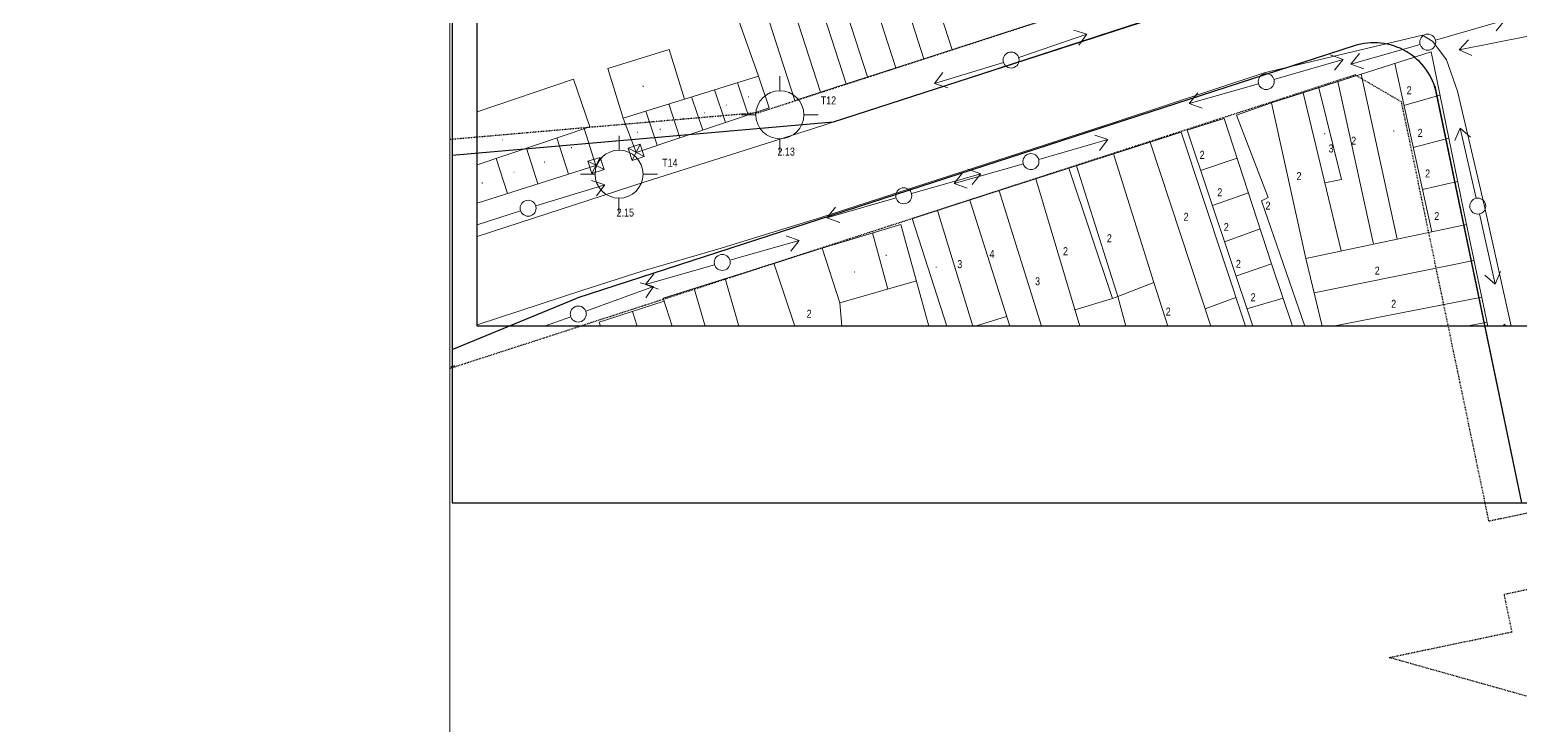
# Model space of a CAD drawing. Header units: millimetres. Extents: x 583747 to 595948, y 2304962 to 2309584.
# Drawn here: x 595390.1 to 595576.3, y 2306963.3 to 2307050.1 of the extents above; entities that cross this region are included whole.
import ezdxf
from ezdxf.xclip import XClip

# ---------------------------------------------------------------- set-up
doc = ezdxf.new("R2010")
doc.units = ezdxf.units.MM
doc.linetypes.add('DASHDOT', pattern=[1, 0.5, -0.25, 0, -0.25])
for name, color, linetype, lineweight in [('00_nen', 8, 'Continuous', 5), ('KT-DV', 7, 'Continuous', 0), ('Nen dc cb Hong bang', 253, 'Continuous', 60)]:
    doc.layers.add(name, color=color, linetype=linetype, lineweight=lineweight)
doc.layers.add('A-PLOT LINE', color=6, linetype='DASHDOT')
doc.layers.add('AFP-KERB-LINE', color=2, linetype='Continuous')
doc.styles.add('ghicu', font='Vnarial.ttf', dxfattribs={"width": 0.8, "height": 1})

# ---------------------------------------------------------------- blocks, each defined once
blk = doc.blocks.new('road')
at = {"layer": 'AFP-KERB-LINE'}
for p, q in [((3510670, 1010314), (3453451, 965663)), ((3511365, 996904), (3430852, 934075)), ((3551308, 949257), (3522577, 995633)), ((3551308, 949257), (3523087, 994810)), ((3453451, 965663), (3407880, 944436)), ((3418070, 922366), (3430852, 934075))]:
    blk.add_line(p, q, dxfattribs=at)
blk.add_arc((3516286, 990597), 8000, 31.77869, 127.9669, dxfattribs=at)
blk = doc.blocks.new('PLOT')
at = {"layer": 'A-PLOT LINE', "color": 251}
for p, q in [((3507595, 1012989), (3444335, 963624)), ((3512736, 993534), (3407699, 911568)), ((3512736, 993534), (3519311, 992360)), ((3547482, 946887), (3519311, 992360)), ((3444335, 963624), (3407035, 946249)), ((3419421, 920885), (3365746, 878222))]:
    blk.add_line(p, q, dxfattribs=at)
blk.add_lwpolyline([(3547482, 946887), (3567884, 959526)], dxfattribs=at)
blk.add_lwpolyline([(3547482, 946887), (3567884, 959526)], dxfattribs=at)
blk.add_lwpolyline([(3572726, 928926), (3541596, 926590), (3554936, 934854), (3552402, 938945), (3572804, 951584), (3575339, 947494), (3588679, 955758)], close=True, dxfattribs=at)
blk.add_lwpolyline([(3572726, 928926), (3541596, 926590), (3554936, 934854), (3552402, 938945), (3572804, 951584), (3575339, 947494), (3588679, 955758)], close=True, dxfattribs=at)
blk = doc.blocks.new('DV')
ref = blk.add_blockref('PLOT', (-3147123, 179596, 0), dxfattribs=dict(rotation=340.0000000045929))
XClip(ref).set_block_clipping_path([(3437700.5976729654, 868981.9081885163), (3912891.8375199828, 1041937.3750337446), (3715693.8178756535, 1583734.481302836), (3240502.5780286361, 1410779.0144576086)])
at = {"layer": 'AFP-KERB-LINE'}
ref = blk.add_blockref('road', (-3147123, 179596, 0), dxfattribs=dict(at, rotation=340.0000000045929))
XClip(ref).set_block_clipping_path([(3424978.7776903473, 904726.3076186823), (3853099.8617473282, 1060549.6388383387), (3670662.8681027722, 1561791.1594749615), (3242541.7840457913, 1405967.828255306)])
blk = doc.blocks.new('nen dc cb Hong bang')
at = {"layer": '00_nen', "color": 0, "linetype": 'ByBlock', "lineweight": -2}
for p, q in [((-103.11, -159.03, -62.12), (-95.83, -153.73, -62.12)), ((-95.83, -153.73, -62.12), (-103.11, -159.03, -62.12)), ((-92.21, -154.5, -62.12), (-99.91, -159.16, -62.12)), ((-99.91, -159.16, -62.12), (-92.21, -154.5, -62.12)), ((-104.73, -160.2, -62.12), (-112, -165.49, -62.12)), ((-120.38, -170.56, -62.12), (-113.1, -165.27, -62.12)), ((-113.1, -165.27, -62.12), (-120.38, -170.56, -62.12)), ((-91.56, -175.86, -62.12), (-96.42, -168.29, -62.12)), ((-96.42, -168.29, -62.12), (-91.56, -175.86, -62.12)), ((-122, -171.74, -62.12), (-129.28, -177.03, -62.12)), ((-151.27, -178.92, -62.12), (-144.27, -173.26, -62.12)), ((-90.48, -177.55, -62.12), (-85.63, -185.12, -62.12)), ((-152.84, -180.15, -62.12), (-160.02, -185.58, -62.12)), ((-144.56, -190.03, -62.12), (-137.28, -184.74, -62.12)), ((-137.28, -184.74, -62.12), (-144.56, -190.03, -62.12)), ((-78, -197.02, -62.12), (-82.86, -189.44, -62.12)), ((-177.88, -193.06, -62.12), (-178.5, -191.37, -62.12)), ((-146.17, -191.21, -62.12), (-153.45, -196.5, -62.12)), ((-174.04, -194.86, -62.12), (-172.34, -194.24, -62.12)), ((-158.03, -199.49, -62.12), (-150.75, -194.2, -62.12)), ((-150.75, -194.2, -62.12), (-158.03, -199.49, -62.12)), ((-181.36, -197.53, -62.12), (-179.67, -196.91, -62.12)), ((-175.21, -200.39, -62.12), (-175.83, -198.7, -62.12)), ((-159.65, -200.67, -62.12), (-166.93, -205.96, -62.12)), ((-194.21, -206.92, -62.12), (-194.83, -205.23, -62.12)), ((-190.36, -208.71, -62.12), (-188.67, -208.09, -62.12)), ((-176.47, -215.09, -62.12), (-169.19, -209.8, -62.12)), ((-169.19, -209.8, -62.12), (-176.47, -215.09, -62.12)), ((-201.59, -217.03, -62.12), (-194.41, -211.6, -62.12)), ((-197.69, -211.38, -62.12), (-196, -210.76, -62.12)), ((-191.54, -214.25, -62.12), (-192.16, -212.56, -62.12)), ((-178.08, -216.27, -62.12), (-185.36, -221.56, -62.12)), ((-203.17, -218.25, -62.12), (-210.27, -223.79, -62.12)), ((-191.22, -227.25, -62.12), (-184.32, -221.46, -62.12)), ((-192.75, -228.54, -62.12), (-199.64, -234.33, -62.12)), ((-199.64, -234.33, -62.12), (-192.75, -228.54, -62.12))]:
    blk.add_line(p, q, dxfattribs=at)
at = {"layer": '00_nen', "color": 0, "linetype": 'ByBlock', "lineweight": -2, "elevation": -62.12, "flags": 128}
for points in [[(-110.67, -142.41), (-109.93, -144.43), (-109.84, -145.62), (-110.58, -147.64), (-172.42, -196.14)], [(-96.37, -155.36), (-95.83, -153.73), (-97.55, -153.75)], [(-99.23, -157.58), (-99.91, -159.16), (-98.19, -159.29)], [(-104.83, -159.02), (-121.8, -170.23), (-137.08, -182.32), (-167.63, -206.16), (-178.39, -214.31), (-186.21, -220.04)], [(-104.83, -159.02), (-103.33, -159.3), (-100.97, -160.88), (-98.32, -164.1), (-90.33, -176.3), (-76.78, -197.45), (-61.36, -222.47), (-61.84, -223.21), (-63.39, -224.56)], [(-91.57, -179.35), (-97.34, -169.98), (-103.11, -160.61)], [(-110.28, -165.48), (-112, -165.49), (-111.46, -163.86)], [(-106.87, -163.52), (-95.33, -181.7)], [(-171.4, -165.49), (-159.42, -180.87)], [(-113.65, -166.9), (-113.1, -165.27), (-114.82, -165.28)], [(-104, -168.06), (-100.22, -165.29)], [(-110.34, -166.21), (-99.07, -184.03)], [(-180.99, -192.26), (-190.95, -180.26), (-191.66, -180.95), (-203.86, -168.91)], [(-174.32, -167.76), (-162.34, -183.15)], [(-101.63, -185.63), (-112.77, -168.09)], [(-94.82, -168.93), (-96.42, -168.29), (-96.51, -170)], [(-177.24, -170.03), (-165.26, -185.42)], [(-116.38, -170.88), (-105.13, -187.82)], [(-114.74, -169.61), (-108.17, -179.42), (-109.98, -180.52)], [(-97.34, -169.98), (-101.12, -172.59)], [(-180.16, -172.31), (-168.18, -187.69)], [(-170.4, -189.42), (-170.4, -189.42), (-175.71, -193.56), (-187.69, -178.17), (-182.38, -174.03), (-182.38, -174.03)], [(-145.99, -173.36), (-144.27, -173.26), (-144.73, -174.92)], [(-119.65, -173.42), (-123.22, -176.35), (-115.97, -184.68), (-116.64, -185.37), (-104.57, -200.21), (-103.59, -199.56)], [(-94.45, -174.67), (-98.23, -177.13)], [(-185.03, -176.1), (-173.05, -191.49)], [(-127.56, -177.02), (-129.28, -177.03), (-128.74, -175.4)], [(-124.55, -177.27), (-128.38, -180.24)], [(-112.75, -192.29), (-124.55, -177.27), (-128.38, -180.24)], [(-128.38, -180.24), (-99.66, -216.28), (-103.64, -219.46), (-132.2, -183.22)], [(-77.34, -202.14), (-91.57, -179.35), (-108.98, -190.22)], [(-129.01, -180.73), (-156.86, -202.4), (-147.54, -214.39)], [(-129.01, -180.73), (-132.2, -183.22), (-139.85, -189.17)], [(-129.01, -180.73), (-100.37, -216.84)], [(-125.08, -184.38), (-121.31, -181.38)], [(-158.3, -185.53), (-160.02, -185.58), (-159.51, -183.94)], [(-89.14, -183.25), (-106.52, -193.91)], [(-85.54, -183.41), (-85.63, -185.12), (-87.22, -184.49)], [(-137.82, -186.37), (-137.28, -184.74), (-139, -184.76)], [(-129.4, -202.72), (-125.76, -199.52), (-136.02, -186.19)], [(-122.2, -187.99), (-118.51, -184.96)], [(-104, -197.69), (-86.65, -187.23)], [(-140.63, -189.77), (-129.93, -203.21), (-133.88, -206.13)], [(-139.85, -189.17), (-129.4, -202.72), (-129.93, -203.21)], [(-119.21, -191.75), (-115.57, -188.7)], [(-89.54, -204.38), (-90.39, -203.14), (-93.62, -204.85), (-96.61, -202.91), (-99.29, -198.63), (-84.96, -189.93)], [(-82.95, -191.16), (-82.86, -189.44), (-81.26, -190.08)], [(-108.98, -190.22), (-103.4, -198.6), (-103.99, -198.97), (-100.57, -203.96)], [(-195.09, -202.98), (-192.11, -206.45), (-178.38, -195.53), (-180.99, -192.26), (-180.99, -192.26)], [(-188.72, -198.14), (-180.99, -192.26)], [(-133.57, -214.1), (-129.91, -211.47), (-144.06, -192.44)], [(-116.41, -195.27), (-112.75, -192.29)], [(-112.75, -192.29), (-98.33, -210.36)], [(-183.19, -193.93), (-180.55, -197.26)], [(-151.73, -196.49), (-153.45, -196.5), (-152.91, -194.87)], [(-151.3, -195.83), (-150.75, -194.2), (-152.47, -194.21)], [(-147.86, -195.4), (-133.57, -214.1), (-142.92, -220.49)], [(-172.42, -196.14), (-189.78, -209.54), (-209.45, -224.9), (-218.09, -232.14), (-228.64, -239.85), (-252.14, -257.83)], [(-185.58, -195.75), (-182.9, -199.12)], [(-113.71, -198.65), (-109.91, -195.84)], [(-187.97, -197.57), (-185.24, -200.99)], [(-150.91, -197.77), (-136.67, -216.21)], [(-118.63, -200.44), (-115.49, -197.78)], [(-190.36, -199.38), (-187.59, -202.86)], [(-154.23, -200.36), (-145.1, -212.49)], [(-107.78, -222.8), (-125.76, -199.52)], [(-192.74, -201.2), (-189.94, -204.72)], [(-129.4, -202.72), (-125.68, -208.06), (-129.91, -211.47)], [(-165.21, -205.94), (-166.93, -205.96), (-166.38, -204.33)], [(-166.19, -209.71), (-157.93, -203.58), (-149.75, -215.12), (-149.75, -215.12)], [(-199.21, -205.88), (-196.26, -209.7), (-214.63, -223.89), (-217.21, -220.35)], [(-190.98, -206.58), (-193.23, -206.31)], [(-191.97, -205.32), (-192.24, -207.57)], [(-160.9, -205.78), (-156.7, -211.7)], [(-202.02, -208.14), (-199.11, -211.9)], [(-197.39, -209.56), (-195.14, -209.84)], [(-196.4, -210.82), (-196.13, -208.58)], [(-166.19, -209.71), (-182.67, -222.4), (-170.14, -238.53)], [(-166.19, -209.71), (-174.43, -216.05), (-182.67, -222.4)], [(-169.73, -211.43), (-169.19, -209.8), (-170.91, -209.81)], [(-166.19, -209.72), (-161.77, -215.4)], [(-159, -221.28), (-161.77, -215.4), (-153.7, -209.5)], [(-142.92, -220.49), (-147.58, -214.42), (-141.6, -209.83)], [(-205.14, -210.65), (-202.28, -214.35)], [(-196.13, -211.65), (-194.41, -211.6), (-194.92, -213.24)], [(-208.26, -213.15), (-205.45, -216.79)], [(-171.19, -213.56), (-163.2, -223.65)], [(-152.61, -237.85), (-151.32, -240.66), (-156.38, -243.67), (-157.35, -243.6), (-163.74, -234.56), (-176.25, -217.45)], [(-186.21, -220.04), (-192.57, -225), (-224.71, -250.32), (-248.04, -268.89)], [(-186.04, -221.6), (-184.32, -221.46), (-184.75, -223.13)], [(-183.64, -221.55), (-185.36, -221.56), (-184.82, -219.93)], [(-179.48, -219.94), (-168.6, -234.57)], [(-182.43, -222.72), (-189.15, -227.97), (-177.04, -244.08), (-173.39, -241.38)], [(-185.71, -225.28), (-173.39, -241.38), (-169.98, -238.74), (-170.14, -238.53)], [(-177.73, -246.28), (-190.77, -229.04), (-208.24, -243.18), (-197.01, -257.06)]]:
    blk.add_lwpolyline(points, dxfattribs=at)
for points in [[(-150.67, -174.05), (-170.4, -189.42), (-182.38, -174.03), (-162.65, -158.67)], [(-91.57, -179.35), (-103.11, -160.61), (-119.66, -173.42), (-108.98, -190.22)], [(-220.1, -201.17), (-196.32, -178.56), (-201.14, -173.49), (-224.92, -196.1)], [(-195.09, -202.98), (-199.02, -197.82), (-192.65, -192.98), (-188.72, -198.14)], [(-198.64, -205.42), (-202.58, -200.53), (-221.14, -215.45), (-217.21, -220.35)], [(-190.98, -206.58), (-191.97, -205.32), (-193.23, -206.31), (-192.24, -207.57)], [(-197.39, -209.56), (-196.4, -210.82), (-195.14, -209.84), (-196.13, -208.58)]]:
    blk.add_lwpolyline(points, close=True, dxfattribs=at)
at = {"layer": '00_nen', "color": 0, "linetype": 'ByBlock', "lineweight": -2}
for centre, radius in [((-103.92, -159.61, -62.12), 1), ((-121.19, -171.15, -62.12), 1), ((-91.02, -176.71, -62.12), 1), ((-152.05, -179.55, -62.12), 1), ((-152.05, -179.55, -62.12), 1), ((-145.37, -190.62, -62.12), 1), ((-176.85, -195.88, -62.12), 3), ((-158.84, -200.08, -62.12), 1), ((-193.18, -209.74, -62.12), 3), ((-177.28, -215.68, -62.12), 1), ((-202.39, -217.63, -62.12), 1), ((-202.39, -217.63, -62.12), 1), ((-191.98, -227.9, -62.12), 1)]:
    blk.add_circle(centre, radius, dxfattribs=at)
at = {"layer": '00_nen', "color": 0, "linetype": 'ByBlock', "lineweight": -2, "style": 'ghicu', "width": 0.8}
for s, rotation, p in [('2', 20, (-104.16, -166.63, -62.12)), ('2', 20, (-101.04, -171.15, -62.12)), ('.', 209.7471, (-104, -171.35, -62.12)), ('.', 209.7471, (-111.99, -174.6, -62.12)), ('2', 20, (-108.51, -174.92, -62.12)), ('2', 20, (-98.43, -175.6, -62.12)), ('3', 20, (-110.83, -176.8, -62.12)), ('2', 20, (-113.41, -181.41, -62.12)), ('2', 20, (-95.53, -180.2, -62.12)), ('2', 20, (-125.69, -183.07, -62.12)), ('2', 20, (-122.02, -186.71, -62.12)), ('2', 20, (-115.78, -186.21, -62.12)), ('2', 20, (-100.18, -189.16, -62.12)), ('2', 20, (-124.92, -191.03, -62.12)), ('2', 20, (-119.76, -190.51, -62.12)), ('T12', 20, (-172.5, -192.91, -62.12)), ('2', 20, (-96.83, -192.35, -62.12)), ('2', 20, (-116.77, -194.31, -62.12)), ('.', 20, (-181.45, -195.23, -62.12)), ('.', 20, (-183.66, -197.17, -62.12)), ('2', 20, (-133.01, -196.83, -62.12)), ('2', 20, (-113.61, -197.6, -62.12)), ('.', 20, (-194.23, -198.51, -62.12)), ('.', 20, (-185.91, -199.01, -62.12)), (' 2.13', 20, (-175.67, -200.88, -62.12)), ('2', 20, (-137.6, -200.23, -62.12)), ('.', 20, (-188.15, -200.58, -62.12)), ('.', 20, (-190.4, -202.85, -62.12)), ('4', 20, (-146.11, -203.71, -62.12)), ('2', 20, (-122.96, -202.92, -62.12)), ('.', 20, (-192.95, -204.17, -62.12)), ('3', 20, (-139.59, -204.96, -62.12)), ('T14', 20, (-188.43, -207.03, -62.12)), ('3', 20, (-149.46, -206.28, -62.12)), ('.', 20, (-158.48, -207.95, -62.12)), ('.', 20, (-152.1, -207.2, -62.12)), ('.', 20, (-200.02, -208.81, -62.12)), ('.', 20, (-208.43, -210.82, -62.12)), ('.', 20, (-202.57, -211.66, -62.12)), ('.', 20, (-161.49, -211.26, -62.12)), ('.', 20, (-205.72, -214.13, -62.12)), (' 2.15', 20, (-191.94, -214.92, -62.12)), ('.', 20, (-208.99, -216.77, -62.12)), ('2', 20, (-165.01, -218.56, -62.12)), ('2', 20, (-156.28, -217.54, -62.12)), ('.', 20, (-169.81, -221.53, -62.12))]:
    blk.add_text(s, height=1, rotation=rotation, dxfattribs=at).set_placement(p)

msp = doc.modelspace()

# ---------------------------------------------------------------- linework, layer by layer
msp.add_lwpolyline([(595445.95, 2307514.12), (595894.57, 2307514.12), (595894.57, 2307013.1), (595445.95, 2307013.1)], close=True)

# ---------------------------------------------------------------- block references
at = {"layer": 'KT-DV', "xscale": 0.001, "yscale": 0.001, "zscale": 0.001}
msp.add_blockref('DV', (595062.09, 2307132.7), dxfattribs=at)
at = {"layer": 'Nen dc cb Hong bang', "color": 250, "lineweight": 5, "transparency": 33554559}
ref = msp.add_blockref('nen dc cb Hong bang', (595717.06, 2307162.89, 62.12), dxfattribs=dict(at, rotation=339.9497468043105))
XClip(ref).set_block_clipping_path([(-203.3197306411, -233.6640955163), (218.1103911197, -79.8573456709), (46.3376134067, 390.7996488991), (-375.0925083541, 236.9928990537)])

doc.saveas('drawing.dxf')
